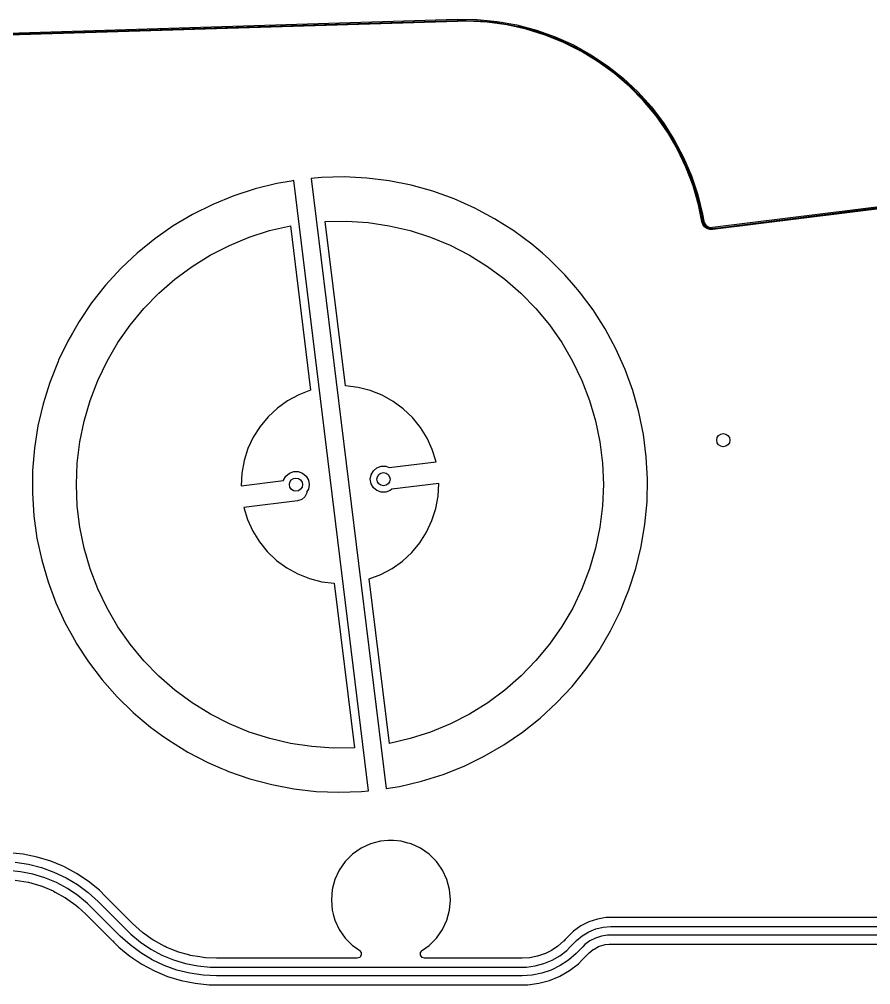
# Model space of a CAD drawing. Extents: x -114 to 114, y -62 to 23.
# Drawn here: x 73.77 to 93.16, y 0.79 to 22.76 of the extents above; entities that cross this region are included whole.
import ezdxf

# ---------------------------------------------------------------- set-up
doc = ezdxf.new("R2010")
doc.units = 0
doc.layers.add('BLACK', color=7, linetype='CONTINUOUS')

msp = doc.modelspace()

# ---------------------------------------------------------------- linework, layer by layer
at = {"layer": 'BLACK', "linetype": 'CONTINUOUS'}
for p, q in [((58.6789, 21.9966), (83.7452, 22.7629)), ((83.7467, 22.7129), (58.6804, 21.9466)), ((78.4613, 22.5758), (83.7449, 22.7373)), ((83.7449, 22.7373), (83.747, 22.7374)), ((83.7452, 22.7629), (84.2013, 22.758)), ((83.9728, 22.7198), (83.7467, 22.7129)), ((83.7467, 22.7129), (83.7467, 22.7129)), ((83.747, 22.7374), (83.9486, 22.7352)), ((83.9486, 22.7352), (84.2057, 22.7318)), ((84.4246, 22.6963), (83.9728, 22.7198)), ((84.2013, 22.758), (84.6555, 22.7155)), ((84.2057, 22.7318), (84.2096, 22.7316)), ((84.2096, 22.7316), (84.4408, 22.71)), ((84.8729, 22.6356), (84.4246, 22.6963)), ((84.4408, 22.71), (84.6719, 22.6865)), ((84.6555, 22.7155), (85.1046, 22.6356)), ((84.6719, 22.6865), (84.6755, 22.686)), ((84.6755, 22.686), (84.9067, 22.6449)), ((84.9067, 22.6449), (85.1324, 22.6018)), ((58.6799, 21.9711), (78.4613, 22.5758)), ((85.3147, 22.5381), (84.8729, 22.6356)), ((85.1046, 22.6356), (85.5456, 22.519)), ((85.1324, 22.6018), (85.1358, 22.601)), ((85.1358, 22.601), (85.2806, 22.5628)), ((85.2806, 22.5628), (85.3639, 22.5407)), ((85.7469, 22.4045), (85.3147, 22.5381)), ((85.3639, 22.5407), (85.4252, 22.5233)), ((85.4252, 22.5233), (85.5841, 22.4782)), ((85.5456, 22.519), (85.9755, 22.3665)), ((85.5841, 22.4782), (85.5871, 22.4773)), ((85.5871, 22.4773), (85.8096, 22.3983)), ((86.1667, 22.2357), (85.7469, 22.4045)), ((85.8096, 22.3983), (85.8106, 22.3979)), ((85.8106, 22.3979), (86.0236, 22.3167)), ((85.9755, 22.3665), (86.3913, 22.1789)), ((86.0236, 22.3167), (86.0263, 22.3156)), ((86.0263, 22.3156), (86.2197, 22.2283)), ((86.5711, 22.0328), (86.1667, 22.2357)), ((86.2197, 22.2283), (86.2418, 22.2184)), ((86.2418, 22.2184), (86.243, 22.2178)), ((86.243, 22.2178), (86.4478, 22.1184)), ((86.3913, 22.1789), (86.7902, 21.9577)), ((86.4478, 22.1184), (86.4501, 22.1172)), ((86.4501, 22.1172), (86.6571, 22.0024)), ((86.9574, 21.7973), (86.5711, 22.0328)), ((86.6571, 22.0024), (86.6584, 22.0017)), ((86.6584, 22.0017), (86.8536, 21.8847)), ((86.7902, 21.9577), (87.1696, 21.7044)), ((86.8536, 21.8847), (86.8555, 21.8835)), ((86.8555, 21.8835), (87.0524, 21.752)), ((87.3229, 21.5307), (86.9574, 21.7973)), ((87.0524, 21.752), (87.0539, 21.751)), ((87.0539, 21.751), (87.2379, 21.6175)), ((87.1696, 21.7044), (87.5267, 21.4206)), ((87.2379, 21.6175), (87.2396, 21.6162)), ((87.2396, 21.6162), (87.4249, 21.4689)), ((87.6652, 21.2349), (87.3229, 21.5307)), ((87.4249, 21.4689), (87.4266, 21.4676)), ((87.4266, 21.4676), (87.5982, 21.3185)), ((87.5267, 21.4206), (87.8592, 21.1083)), ((87.5982, 21.3185), (87.5996, 21.3172)), ((87.5996, 21.3172), (87.6686, 21.2525)), ((87.9819, 20.9118), (87.6652, 21.2349)), ((87.6686, 21.2525), (87.7721, 21.1552)), ((87.7721, 21.1552), (87.7739, 21.1535)), ((87.7739, 21.1535), (87.7916, 21.1351)), ((87.7916, 21.1351), (87.9318, 20.9899)), ((87.8592, 21.1083), (88.1649, 20.7697)), ((87.9318, 20.9899), (87.9329, 20.9887)), ((87.9329, 20.9887), (88.0914, 20.8131)), ((88.2709, 20.5637), (87.9819, 20.9118)), ((88.0914, 20.8131), (88.0931, 20.811)), ((88.0931, 20.811), (88.2362, 20.6341)), ((88.1649, 20.7697), (88.4415, 20.407)), ((88.2362, 20.6341), (88.2371, 20.633)), ((88.2371, 20.633), (88.3757, 20.4513)), ((88.5302, 20.193), (88.2709, 20.5637)), ((88.3757, 20.4513), (88.3804, 20.445)), ((88.3804, 20.445), (88.3822, 20.4427)), ((88.3822, 20.4427), (88.5094, 20.2536)), ((88.4415, 20.407), (88.6873, 20.0227)), ((88.5094, 20.2536), (88.51, 20.2526)), ((88.51, 20.2526), (88.6372, 20.0537)), ((88.758, 19.8021), (88.5302, 20.193)), ((88.6372, 20.0537), (88.6388, 20.051)), ((88.6388, 20.051), (88.7015, 19.9375)), ((88.6873, 20.0227), (88.9005, 19.6195)), ((88.7015, 19.9375), (88.7494, 19.8507)), ((88.7494, 19.8507), (88.8598, 19.642)), ((88.9528, 19.3938), (88.758, 19.8021)), ((88.8598, 19.642), (88.8613, 19.6389)), ((88.8613, 19.6389), (88.9543, 19.4288)), ((88.9005, 19.6195), (89.0798, 19.2)), ((89.5563, 18.0278), (103.431, 19.7596)), ((103.437, 19.7099), (89.5625, 17.9782)), ((89.6302, 18.0114), (103.433, 19.7341)), ((89.1133, 18.9708), (88.9528, 19.3938)), ((88.9543, 19.4288), (89.0466, 19.2129)), ((80.6569, 19.1626), (80.4181, 19.1396)), ((80.4181, 19.1396), (82.1237, 5.24901)), ((81.1702, 19.1743), (80.6569, 19.1626)), ((80.6569, 19.1626), (80.6569, 19.1626)), ((80.6569, 19.1626), (80.6569, 19.1626)), ((81.6829, 19.1483), (81.1702, 19.1743)), ((81.1702, 19.1743), (81.1702, 19.1743)), ((81.1702, 19.1743), (81.1702, 19.1743)), ((82.1923, 19.0848), (81.6829, 19.1483)), ((89.0466, 19.2129), (89.0479, 19.2094)), ((89.0479, 19.2094), (89.1229, 18.9897)), ((89.0798, 19.2), (89.2238, 18.7672)), ((79.1416, 18.9036), (78.6536, 18.7441)), ((79.6399, 19.0269), (79.1416, 18.9036)), ((79.9612, 19.0818), (79.6399, 19.0269)), ((80.021, 19.0921), (79.9612, 19.0818)), ((81.7269, 5.19818), (80.021, 19.0921)), ((82.6958, 18.9843), (82.1923, 19.0848)), ((82.1923, 19.0848), (82.1923, 19.0848)), ((82.1923, 19.0848), (82.1923, 19.0848)), ((82.1923, 19.0848), (82.1923, 19.0848)), ((82.6958, 18.9842), (82.6958, 18.9843)), ((82.6958, 18.9843), (82.6958, 18.9843)), ((83.1904, 18.8471), (82.6958, 18.9842)), ((89.2383, 18.536), (89.1133, 18.9708)), ((89.1229, 18.9897), (89.1962, 18.7694)), ((78.6536, 18.7441), (78.1786, 18.5493)), ((83.6738, 18.674), (83.1904, 18.8471)), ((83.1904, 18.8471), (83.1904, 18.8471)), ((89.1962, 18.7694), (89.1973, 18.7656)), ((89.1973, 18.7656), (89.2558, 18.528)), ((89.2238, 18.7672), (89.3316, 18.3241)), ((78.1786, 18.5493), (77.7192, 18.3202)), ((84.1431, 18.466), (83.6738, 18.674)), ((84.2288, 18.4203), (84.1431, 18.466)), ((84.1431, 18.466), (84.1431, 18.466)), ((84.1431, 18.466), (84.1431, 18.466)), ((89.2826, 18.3142), (89.2383, 18.536)), ((89.2558, 18.528), (89.2558, 18.528)), ((89.2558, 18.528), (89.2558, 18.5278)), ((89.2558, 18.5278), (89.3067, 18.3187)), ((77.7192, 18.3202), (77.2778, 18.0581)), ((77.7192, 18.3202), (77.7192, 18.3202)), ((84.596, 18.2242), (84.2288, 18.4203)), ((89.2827, 18.3142), (89.2826, 18.3142)), ((89.314, 18.1574), (89.2827, 18.3142)), ((89.2827, 18.3142), (89.2827, 18.3142)), ((89.3067, 18.3187), (89.3071, 18.3167)), ((89.3071, 18.3167), (89.324, 18.2324)), ((89.3316, 18.3241), (89.3317, 18.324)), ((89.3317, 18.324), (89.3631, 18.1672)), ((77.2778, 18.0581), (76.8567, 17.7644)), ((77.2778, 18.0581), (77.2778, 18.0581)), ((79.4709, 17.9524), (79.9458, 18.0633)), ((79.9458, 18.0633), (80.4055, 14.319)), ((80.7398, 18.1608), (81.2274, 18.168)), ((81.1996, 14.4165), (80.7398, 18.1608)), ((81.2274, 18.168), (81.714, 18.1356)), ((81.714, 18.1356), (82.1964, 18.0638)), ((82.1964, 18.0638), (82.6713, 17.9531)), ((85.0299, 17.9499), (84.596, 18.2242)), ((84.596, 18.2242), (84.596, 18.2242)), ((89.314, 18.1573), (89.314, 18.1574)), ((89.314, 18.1574), (89.314, 18.1574)), ((89.3369, 18.0942), (89.314, 18.1573)), ((89.324, 18.2324), (89.3203, 18.2004)), ((89.3203, 18.2004), (89.3323, 18.1753)), ((89.3323, 18.1753), (89.3401, 18.1521)), ((89.3773, 18.0406), (89.3369, 18.0942)), ((89.3401, 18.1521), (89.3456, 18.1249)), ((89.3456, 18.1249), (89.3456, 18.1249)), ((89.3456, 18.1249), (89.3456, 18.1249)), ((89.3456, 18.1249), (89.3511, 18.1163)), ((89.3511, 18.1163), (89.3867, 18.0611)), ((89.3631, 18.1672), (89.3631, 18.1671)), ((89.3631, 18.1671), (89.3696, 18.1347)), ((89.3696, 18.1347), (89.4055, 18.0789)), ((89.4318, 18.0014), (89.3773, 18.0406)), ((89.3867, 18.0611), (89.3867, 18.0611)), ((89.3867, 18.0611), (89.3867, 18.0611)), ((89.3867, 18.0611), (89.4483, 18.0167)), ((89.4055, 18.0789), (89.4592, 18.0402)), ((89.4592, 18.0402), (89.5234, 18.0238)), ((89.5234, 18.0238), (89.5563, 18.0278)), ((89.5563, 18.0278), (89.5563, 18.0278)), ((89.5563, 18.0278), (89.5563, 18.0278)), ((78.5559, 17.6168), (79.0066, 17.8032)), ((79.0066, 17.8032), (79.4709, 17.9524)), ((82.6713, 17.9531), (83.1357, 17.8041)), ((83.1357, 17.8041), (83.5864, 17.6179)), ((85.4426, 17.6445), (85.0299, 17.9499)), ((89.4954, 17.9799), (89.4318, 18.0014)), ((89.4483, 18.0167), (89.5218, 17.9979)), ((89.5625, 17.9782), (89.4954, 17.9799)), ((89.5218, 17.9979), (89.5493, 18.0013)), ((89.5493, 18.0013), (89.5737, 18.0012)), ((89.5625, 17.9782), (89.5625, 17.9782)), ((89.5737, 18.0012), (89.6007, 17.9978)), ((89.6007, 17.9978), (89.6209, 18.0097)), ((89.6209, 18.0097), (89.6302, 18.0114)), ((76.8567, 17.7644), (76.4583, 17.4407)), ((78.1219, 17.3945), (78.5559, 17.6168)), ((83.5864, 17.6179), (84.0206, 17.3958)), ((85.6848, 17.4362), (85.4426, 17.6445)), ((85.4426, 17.6445), (85.4426, 17.6445)), ((85.4426, 17.6445), (85.4426, 17.6445)), ((76.4583, 17.4407), (76.3494, 17.338)), ((77.7074, 17.1376), (78.1219, 17.3945)), ((84.0206, 17.3958), (84.4352, 17.1391)), ((85.8318, 17.3098), (85.6848, 17.4362)), ((76.3494, 17.338), (76.0847, 17.0886)), ((86.1954, 16.9474), (85.8318, 17.3098)), ((85.8318, 17.3098), (85.8318, 17.3098)), ((76.0847, 17.0885), (75.7379, 16.7101)), ((76.0847, 17.0886), (76.0847, 17.0886)), ((76.0847, 17.0886), (76.0847, 17.0886)), ((76.0847, 17.0886), (76.0847, 17.0885)), ((77.315, 16.8479), (77.7074, 17.1376)), ((84.4352, 17.1391), (84.8277, 16.8496)), ((86.4028, 16.708), (86.1954, 16.9474)), ((86.1954, 16.9474), (86.1954, 16.9474)), ((75.7379, 16.7101), (75.4197, 16.3072)), ((75.7379, 16.7101), (75.7379, 16.7101)), ((76.9476, 16.5273), (77.315, 16.8479)), ((84.8277, 16.8496), (85.1953, 16.5291)), ((86.5316, 16.5593), (86.4028, 16.708)), ((76.6073, 16.1779), (76.9476, 16.5273)), ((85.1953, 16.5291), (85.5357, 16.1799)), ((86.8384, 16.1477), (86.5316, 16.5593)), ((75.4197, 16.3072), (75.1319, 15.8821)), ((75.4197, 16.3072), (75.4197, 16.3072)), ((76.2966, 15.8021), (76.6073, 16.1779)), ((85.5357, 16.1799), (85.8466, 15.8042)), ((87.1142, 15.7148), (86.8384, 16.1477)), ((75.1319, 15.8821), (74.9807, 15.6192)), ((74.9807, 15.6192), (74.876, 15.437)), ((76.0174, 15.4022), (76.2966, 15.8021)), ((85.8466, 15.8042), (86.1259, 15.4045)), ((87.3576, 15.2628), (87.1142, 15.7148)), ((74.876, 15.437), (74.666, 15.0008)), ((75.7716, 14.981), (76.0174, 15.4022)), ((86.1259, 15.4045), (86.3719, 14.9834)), ((87.5672, 14.7941), (87.3576, 15.2628)), ((74.6533, 14.9744), (74.4652, 14.4968)), ((74.666, 15.0008), (74.6533, 14.9744)), ((75.5608, 14.5413), (75.7716, 14.981)), ((86.3719, 14.9834), (86.5829, 14.5437)), ((87.742, 14.3114), (87.5672, 14.7941)), ((75.3864, 14.0858), (75.5608, 14.5413)), ((86.5829, 14.5437), (86.7575, 14.0883)), ((74.4652, 14.4968), (74.3125, 14.0067)), ((74.4652, 14.4968), (74.4652, 14.4968)), ((80.4055, 14.319), (80.1365, 14.2162)), ((81.4854, 14.3818), (81.1996, 14.4165)), ((81.7645, 14.3109), (81.4854, 14.3818)), ((82.0323, 14.205), (81.7645, 14.3109)), ((87.8809, 13.8172), (87.742, 14.3114)), ((75.2496, 13.6177), (75.3864, 14.0858)), ((79.8828, 14.0799), (79.6487, 13.9123)), ((80.1365, 14.2162), (79.8828, 14.0799)), ((82.2844, 14.0657), (82.0323, 14.205)), ((86.7575, 14.0883), (86.8945, 13.6203)), ((74.3125, 14.0067), (74.2697, 13.8228)), ((74.3125, 14.0067), (74.3125, 14.0067)), ((74.3125, 14.0067), (74.3125, 14.0067)), ((74.3125, 14.0067), (74.3125, 14.0067)), ((79.6487, 13.9123), (79.4378, 13.7162)), ((82.5166, 13.8954), (82.2844, 14.0657)), ((82.7251, 13.6968), (82.5166, 13.8954)), ((74.2697, 13.8228), (74.1962, 13.5066)), ((79.4378, 13.7162), (79.2537, 13.4948)), ((82.9066, 13.4732), (82.7251, 13.6968)), ((87.9832, 13.3141), (87.8809, 13.8172)), ((74.1962, 13.5066), (74.1168, 12.9995)), ((75.1513, 13.1401), (75.2496, 13.6177)), ((79.2537, 13.4948), (79.0994, 13.2516)), ((83.058, 13.2283), (82.9066, 13.4732)), ((86.8945, 13.6203), (86.993, 13.1427)), ((79.0994, 13.2516), (78.9774, 12.9908)), ((83.1769, 12.966), (83.058, 13.2283)), ((88.0485, 12.8049), (87.9832, 13.3141)), ((74.1167, 12.9995), (74.0747, 12.4878)), ((74.1168, 12.9995), (74.1167, 12.9995)), ((75.0921, 12.656), (75.1513, 13.1401)), ((78.9774, 12.9908), (78.8897, 12.7165)), ((86.993, 13.1427), (87.0525, 12.6586)), ((83.2613, 12.6907), (83.1769, 12.966)), ((88.0762, 12.2923), (88.0485, 12.8049)), ((75.0724, 12.1687), (75.0921, 12.656)), ((78.8897, 12.7165), (78.8378, 12.4332)), ((81.8351, 12.4848), (81.9149, 12.5517)), ((81.9149, 12.5517), (82.0128, 12.5874)), ((82.0128, 12.5874), (82.117, 12.5874)), ((82.117, 12.5874), (82.1934, 12.5596)), ((82.1934, 12.5596), (83.2613, 12.6907)), ((87.0525, 12.6586), (87.0724, 12.1714)), ((74.0747, 12.4878), (74.0702, 11.9745)), ((74.0747, 12.4878), (74.0747, 12.4878)), ((78.8378, 12.4332), (78.8225, 12.1457)), ((79.7905, 12.2727), (79.8426, 12.3629)), ((79.8426, 12.3629), (79.9224, 12.4299)), ((79.9224, 12.4299), (80.0203, 12.4655)), ((80.0203, 12.4655), (80.1245, 12.4655)), ((80.1245, 12.4655), (80.2224, 12.4299)), ((80.2224, 12.4299), (80.3022, 12.3629)), ((80.3022, 12.3629), (80.3543, 12.2727)), ((81.7649, 12.2919), (81.783, 12.3945)), ((81.783, 12.3945), (81.8351, 12.4848)), ((75.0923, 11.6815), (75.0724, 12.1687)), ((78.8225, 12.1457), (79.789, 12.2644)), ((79.789, 12.2644), (79.7905, 12.2727)), ((80.3543, 12.2727), (80.3724, 12.17)), ((80.3724, 12.17), (80.3543, 12.0674)), ((81.783, 12.1893), (81.7649, 12.2919)), ((81.8351, 12.0991), (81.783, 12.1893)), ((81.9149, 12.0321), (81.8351, 12.0991)), ((83.3222, 12.1944), (82.2517, 12.063)), ((83.3069, 11.9069), (83.3222, 12.1944)), ((87.0724, 12.1714), (87.0527, 11.6841)), ((88.0664, 11.779), (88.0762, 12.2923)), ((74.0702, 11.9745), (74.1033, 11.4622)), ((74.0702, 11.9745), (74.0702, 11.9745)), ((80.2768, 11.8943), (80.2029, 11.8306)), ((80.3207, 11.9814), (80.2768, 11.8943)), ((80.3231, 12.0135), (80.3207, 11.9814)), ((80.3543, 12.0674), (80.3231, 12.0135)), ((82.0128, 11.9965), (81.9149, 12.0321)), ((82.117, 11.9965), (82.0128, 11.9965)), ((82.2149, 12.0321), (82.117, 11.9965)), ((82.2517, 12.063), (82.2149, 12.0321)), ((83.255, 11.6236), (83.3069, 11.9069)), ((75.1517, 11.1974), (75.0923, 11.6815)), ((80.1103, 11.8), (78.8834, 11.6494)), ((78.8834, 11.6494), (78.9679, 11.3741)), ((80.2029, 11.8306), (80.1103, 11.8)), ((87.0527, 11.6841), (86.9934, 11.2)), ((88.0189, 11.2678), (88.0664, 11.779)), ((74.1033, 11.4622), (74.1033, 11.4621)), ((74.1033, 11.4621), (74.1739, 10.9537)), ((83.1673, 11.3493), (83.255, 11.6236)), ((78.9679, 11.3741), (79.0868, 11.1118)), ((83.0454, 11.0885), (83.1673, 11.3493)), ((87.9342, 10.7615), (88.0189, 11.2678)), ((75.2503, 10.7198), (75.1517, 11.1974)), ((79.0868, 11.1118), (79.2382, 10.8669)), ((82.8911, 10.8453), (83.0454, 11.0885)), ((86.9934, 11.2), (86.8951, 10.7224)), ((74.1739, 10.9537), (74.1739, 10.9537)), ((74.1739, 10.9537), (74.1739, 10.9537)), ((74.1739, 10.9537), (74.2815, 10.4517)), ((79.2382, 10.8669), (79.4197, 10.6433)), ((82.707, 10.6239), (82.8911, 10.8453)), ((75.3873, 10.2518), (75.2503, 10.7198)), ((79.4197, 10.6433), (79.6282, 10.4447)), ((82.4961, 10.4278), (82.707, 10.6239)), ((86.8951, 10.7224), (86.7583, 10.2543)), ((87.8126, 10.2628), (87.9342, 10.7615)), ((74.2815, 10.4517), (74.4256, 9.95896)), ((79.6282, 10.4447), (79.8604, 10.2744)), ((82.2619, 10.2602), (82.4961, 10.4278)), ((75.5619, 9.79641), (75.3873, 10.2518)), ((79.8604, 10.2744), (80.1124, 10.1351)), ((80.1124, 10.1351), (80.3802, 10.0292)), ((81.7392, 10.0211), (82.0082, 10.1239)), ((82.0082, 10.1239), (82.2619, 10.2602)), ((86.7583, 10.2543), (86.5839, 9.79884)), ((87.6548, 9.77423), (87.8126, 10.2628)), ((74.4256, 9.95896), (74.6054, 9.4781)), ((80.3802, 10.0292), (80.6593, 9.95829)), ((80.6593, 9.95829), (80.9452, 9.92365)), ((80.9452, 9.92365), (81.4049, 6.17927)), ((82.199, 6.27677), (81.7392, 10.0211)), ((75.7728, 9.35673), (75.5619, 9.79641)), ((86.5839, 9.79884), (86.3732, 9.35907)), ((87.5715, 9.56908), (87.6548, 9.77423)), ((74.6054, 9.4781), (74.6054, 9.47809)), ((74.6054, 9.47809), (74.6054, 9.47809)), ((74.6054, 9.47809), (74.8199, 9.01171)), ((87.4617, 9.29858), (87.5715, 9.56908)), ((76.0188, 8.93563), (75.7728, 9.35673)), ((86.3732, 9.35907), (86.1274, 8.93786)), ((87.2342, 8.83835), (87.4617, 9.29858)), ((74.8199, 9.01171), (74.8199, 9.0117)), ((74.8199, 9.0117), (74.944, 8.78698)), ((76.2982, 8.53591), (76.0188, 8.93563)), ((86.1274, 8.93786), (85.8482, 8.53801)), ((86.9737, 8.39601), (87.2342, 8.83835)), ((74.944, 8.78698), (75.0654, 8.56703)), ((75.0654, 8.56703), (75.068, 8.56225)), ((75.068, 8.56225), (75.068, 8.56225)), ((75.068, 8.56225), (75.3305, 8.15962)), ((76.6091, 8.16019), (76.2982, 8.53591)), ((85.8482, 8.53801), (85.5374, 8.16216)), ((86.6814, 7.97395), (86.9737, 8.39601)), ((75.3305, 8.15962), (75.3484, 8.1322)), ((75.3484, 8.1322), (75.6595, 7.72382)), ((76.9495, 7.81096), (76.6091, 8.16019)), ((85.5374, 8.16216), (85.1972, 7.81278)), ((86.359, 7.57442), (86.6814, 7.97395)), ((75.6595, 7.72382), (75.9996, 7.33933)), ((77.3171, 7.49053), (76.9495, 7.81096)), ((85.1972, 7.81278), (84.8297, 7.49219)), ((77.7095, 7.20101), (77.3171, 7.49053)), ((84.8297, 7.49219), (84.4374, 7.2025)), ((86.0083, 7.19957), (86.359, 7.57442)), ((75.9996, 7.33933), (76.367, 6.98078)), ((78.1242, 6.94432), (77.7095, 7.20101)), ((84.4374, 7.2025), (84.0229, 6.94562)), ((85.631, 6.85143), (86.0083, 7.19957)), ((76.367, 6.98078), (76.4711, 6.89318)), ((76.4711, 6.89318), (76.7597, 6.65012)), ((78.5583, 6.72216), (78.1242, 6.94432)), ((84.0229, 6.94562), (83.5888, 6.72326)), ((85.2292, 6.53184), (85.631, 6.85143)), ((76.7597, 6.65012), (76.7597, 6.6501)), ((76.7597, 6.6501), (77.0114, 6.46791)), ((79.0091, 6.53598), (78.5583, 6.72216)), ((83.5888, 6.72326), (83.1382, 6.53689)), ((77.0114, 6.46791), (77.1753, 6.3493)), ((79.4734, 6.38702), (79.0091, 6.53598)), ((79.9484, 6.27627), (79.4734, 6.38702)), ((82.6739, 6.38773), (82.199, 6.27677)), ((83.1382, 6.53689), (82.6739, 6.38773)), ((84.8051, 6.24255), (85.2292, 6.53184)), ((77.1753, 6.3493), (77.1756, 6.34908)), ((77.1756, 6.34908), (77.6123, 6.07933)), ((80.4307, 6.20446), (79.9484, 6.27627)), ((80.9173, 6.17205), (80.4307, 6.20446)), ((81.4049, 6.17927), (80.9173, 6.17205)), ((84.361, 5.98509), (84.8051, 6.24255)), ((77.6123, 6.07933), (77.6124, 6.07932)), ((77.6124, 6.07932), (77.6124, 6.07932)), ((77.6124, 6.07932), (78.0677, 5.84227)), ((84.191, 5.90254), (84.361, 5.98508)), ((84.361, 5.98508), (84.361, 5.98509)), ((84.361, 5.98508), (84.361, 5.98508)), ((78.0677, 5.84227), (78.3636, 5.71486)), ((78.3636, 5.71486), (78.4784, 5.66542)), ((83.4222, 5.57103), (83.8992, 5.76084)), ((83.8992, 5.76084), (84.191, 5.90254)), ((78.4784, 5.66542), (78.5392, 5.63921)), ((78.5392, 5.63921), (79.0243, 5.47123)), ((82.9326, 5.41665), (83.4222, 5.57103)), ((79.0243, 5.47123), (79.0243, 5.47122)), ((79.0243, 5.47122), (79.0243, 5.47122)), ((79.0243, 5.47122), (79.5204, 5.33922)), ((79.5204, 5.33922), (79.5204, 5.33922)), ((79.5204, 5.33922), (79.5205, 5.33922)), ((79.5205, 5.33922), (80.0249, 5.24391)), ((82.1237, 5.24901), (82.433, 5.29855)), ((82.433, 5.29855), (82.9326, 5.41665)), ((80.0249, 5.24391), (80.535, 5.18579)), ((80.535, 5.18579), (81.0479, 5.16519)), ((81.0479, 5.16519), (81.561, 5.18221)), ((81.561, 5.18221), (81.7269, 5.19818)), ((81.7695, 3.98995), (81.5554, 3.89009)), ((81.9978, 4.05111), (81.7695, 3.98995)), ((82.1742, 4.06655), (81.9978, 4.05111)), ((82.2921, 4.06655), (82.1742, 4.06655)), ((82.1742, 4.06655), (82.1742, 4.06655)), ((82.2922, 4.06655), (82.2921, 4.06655)), ((82.4686, 4.05111), (82.2922, 4.06655)), ((82.6208, 4.01034), (82.4686, 4.05111)), ((82.4686, 4.05111), (82.4686, 4.05111)), ((82.4686, 4.05111), (82.4686, 4.05111)), ((82.6969, 3.98995), (82.6208, 4.01034)), ((82.911, 3.89009), (82.6968, 3.98995)), ((82.6968, 3.98995), (82.6969, 3.98995)), ((73.8601, 3.75426), (73.5374, 3.78604)), ((74.1782, 3.691), (73.8601, 3.75426)), ((81.3618, 3.75455), (81.1947, 3.58744)), ((81.5554, 3.89009), (81.3618, 3.75455)), ((81.5554, 3.89009), (81.5554, 3.89009)), ((83.1046, 3.75455), (82.911, 3.89009)), ((82.911, 3.89009), (82.911, 3.89009)), ((83.1046, 3.75454), (83.1046, 3.75455)), ((83.1046, 3.75455), (83.1046, 3.75455)), ((83.2717, 3.58745), (83.1046, 3.75454)), ((73.6791, 3.57062), (73.9801, 3.52598)), ((73.9801, 3.52598), (74.2752, 3.45207)), ((74.4885, 3.59687), (74.1782, 3.691)), ((74.1782, 3.691), (74.1782, 3.691)), ((74.749, 3.48897), (74.4885, 3.59687)), ((74.4885, 3.59687), (74.4885, 3.59687)), ((81.1947, 3.58744), (81.0591, 3.39388)), ((83.3771, 3.43688), (83.2717, 3.58745)), ((73.8013, 3.35762), (73.5178, 3.38554)), ((74.0808, 3.30203), (73.8013, 3.35762)), ((74.3535, 3.21932), (74.0808, 3.30203)), ((74.2752, 3.45207), (74.5616, 3.34958)), ((74.5616, 3.34958), (74.8366, 3.21951)), ((74.7881, 3.47277), (74.749, 3.48897)), ((74.7882, 3.47277), (74.7881, 3.47277)), ((74.7881, 3.47277), (74.7881, 3.47277)), ((75.0741, 3.31991), (74.7882, 3.47277)), ((75.3438, 3.13975), (75.0741, 3.31991)), ((81.0591, 3.39388), (80.9593, 3.17971)), ((83.4072, 3.39387), (83.3771, 3.43688)), ((83.5065, 3.18097), (83.4072, 3.39387)), ((83.4072, 3.39387), (83.4072, 3.39387)), ((73.6803, 3.16761), (73.9732, 3.11783)), ((73.9732, 3.11783), (73.9787, 3.1166)), ((73.9787, 3.1166), (74.2642, 3.03434)), ((74.6167, 3.11029), (74.3535, 3.21932)), ((74.868, 2.97597), (74.6167, 3.11029)), ((74.8366, 3.21951), (75.0976, 3.06311)), ((75.3438, 3.13974), (75.3438, 3.13975)), ((75.3438, 3.13975), (75.3438, 3.13975)), ((75.5945, 2.93402), (75.3438, 3.13974)), ((80.9593, 3.17971), (80.8981, 2.95145)), ((83.5071, 3.17971), (83.5065, 3.18097)), ((83.5682, 2.95146), (83.5071, 3.17971)), ((74.2642, 3.03434), (74.2694, 3.0325)), ((74.2694, 3.0325), (74.544, 2.91878)), ((74.544, 2.91878), (74.549, 2.91637)), ((74.549, 2.91637), (74.5903, 2.89356)), ((74.5903, 2.89356), (74.8091, 2.77263)), ((75.1049, 2.81767), (74.868, 2.97597)), ((75.0976, 3.06311), (75.3419, 2.88189)), ((75.3419, 2.88189), (75.5673, 2.67759)), ((75.7381, 2.79041), (75.5945, 2.93402)), ((75.5945, 2.93402), (75.5945, 2.93402)), ((80.8981, 2.95145), (80.8775, 2.71605)), ((83.5682, 2.95145), (83.5682, 2.95146)), ((83.5888, 2.71605), (83.5682, 2.95145)), ((83.5682, 2.95145), (83.5682, 2.95145)), ((74.8091, 2.77263), (74.8138, 2.76968)), ((74.8138, 2.76968), (74.8277, 2.7598)), ((74.8277, 2.7598), (75.0561, 2.59772)), ((75.3252, 2.63691), (75.1049, 2.81767)), ((75.5673, 2.67759), (75.5673, 2.67757)), ((75.5673, 2.67757), (75.5673, 2.67757)), ((75.5673, 2.67757), (76.21, 2.03493)), ((75.7381, 2.79034), (75.7381, 2.79041)), ((75.7427, 2.7857), (75.7381, 2.79034)), ((75.7427, 2.78569), (75.7427, 2.7857)), ((76.3512, 2.17728), (75.7427, 2.78569)), ((80.8775, 2.71605), (80.8775, 2.71604)), ((80.8775, 2.71604), (80.8981, 2.48065)), ((83.5683, 2.48163), (83.5888, 2.71604)), ((83.5888, 2.71604), (83.5888, 2.71605)), ((75.0561, 2.59772), (75.0605, 2.59426)), ((75.0605, 2.59426), (75.1114, 2.54877)), ((75.1114, 2.54877), (75.2828, 2.39562)), ((75.4259, 2.53622), (75.3252, 2.63691)), ((75.4259, 2.53615), (75.4259, 2.53622)), ((76.0685, 1.89351), (75.4259, 2.53615)), ((80.8981, 2.48065), (80.8981, 2.48064)), ((80.8981, 2.48064), (80.8981, 2.48064)), ((80.8981, 2.48064), (80.9214, 2.39371)), ((83.5071, 2.25238), (83.5682, 2.48064)), ((83.5682, 2.48064), (83.5683, 2.48163)), ((75.2828, 2.39562), (75.2848, 2.39371)), ((75.2848, 2.39371), (75.5966, 2.08187)), ((80.9214, 2.39371), (80.9593, 2.25238)), ((80.9593, 2.25238), (81.0591, 2.03823)), ((83.4072, 2.03822), (83.5071, 2.25238)), ((86.74, 2.21577), (86.5576, 2.12283)), ((86.9347, 2.27903), (86.74, 2.21577)), ((86.74, 2.21577), (86.74, 2.21577)), ((87.0513, 2.2975), (86.9347, 2.27903)), ((86.9347, 2.27903), (86.9347, 2.27903)), ((86.9347, 2.27903), (86.9347, 2.27903)), ((87.1369, 2.31106), (87.0513, 2.2975)), ((87.2802, 2.31106), (87.1369, 2.31106)), ((87.2802, 2.31104), (87.2802, 2.31106)), ((87.2948, 2.31104), (87.2802, 2.31104)), ((107.664, 2.31104), (87.2948, 2.31104)), ((87.2948, 2.31104), (87.2948, 2.31104)), ((75.5966, 2.08187), (75.8931, 1.78539)), ((76.21, 2.03493), (76.21, 2.03493)), ((76.21, 2.03493), (76.21, 2.03493)), ((76.21, 2.03493), (76.21, 2.03493)), ((76.21, 2.03493), (76.21, 2.03484)), ((76.21, 2.03484), (76.3107, 1.93417)), ((76.3532, 2.17537), (76.3512, 2.17728)), ((76.5754, 1.97682), (76.3532, 2.17537)), ((81.0591, 2.03823), (81.0591, 2.03822)), ((81.0591, 2.03822), (81.1927, 1.84751)), ((83.2717, 1.84465), (83.4072, 2.03822)), ((86.392, 2.0025), (86.3323, 1.94277)), ((86.5576, 2.12283), (86.392, 2.0025)), ((86.5926, 1.90046), (86.7398, 1.99065)), ((86.7398, 1.99065), (86.8993, 2.05671)), ((86.8993, 2.05671), (87.0671, 2.09701)), ((87.0671, 2.09701), (87.2392, 2.11056)), ((87.2392, 2.11056), (87.2392, 2.11054)), ((87.2392, 2.11054), (87.2392, 2.11054)), ((87.2392, 2.11054), (107.688, 2.11054)), ((75.8931, 1.78539), (75.8931, 1.78539)), ((75.8931, 1.78539), (75.8982, 1.7803)), ((75.8982, 1.7803), (75.8982, 1.78021)), ((75.8982, 1.78021), (75.9267, 1.75171)), ((76.0685, 1.89349), (76.0685, 1.89351)), ((76.0685, 1.89351), (76.0685, 1.89351)), ((76.2939, 1.68919), (76.0685, 1.89349)), ((76.3107, 1.93417), (76.5309, 1.75341)), ((76.5797, 1.97336), (76.5754, 1.97682)), ((76.8221, 1.8014), (76.5797, 1.97336)), ((76.8268, 1.79845), (76.8221, 1.8014)), ((77.0868, 1.65471), (76.8268, 1.79845)), ((81.1927, 1.84751), (81.1947, 1.84465)), ((81.1947, 1.84465), (81.3618, 1.67755)), ((83.1046, 1.67755), (83.2717, 1.84465)), ((86.1662, 1.77682), (86.0382, 1.66463)), ((86.1685, 1.77903), (86.1662, 1.77682)), ((86.2033, 1.81383), (86.1685, 1.77903)), ((86.3323, 1.94277), (86.2033, 1.81384)), ((86.2033, 1.81384), (86.2033, 1.81383)), ((86.3092, 1.63612), (86.4614, 1.78836)), ((86.4614, 1.78836), (86.5926, 1.90046)), ((86.4614, 1.78836), (86.4614, 1.78836)), ((86.7675, 1.7803), (86.6529, 1.69703)), ((86.8937, 1.84461), (86.7675, 1.7803)), ((87.0285, 1.88839), (86.8937, 1.84461)), ((87.1684, 1.91056), (87.0285, 1.88839)), ((87.2392, 1.91056), (87.1684, 1.91056)), ((87.2392, 1.91054), (87.2392, 1.91056)), ((107.646, 1.91054), (87.2392, 1.91054)), ((87.2392, 1.91054), (87.2392, 1.91054)), ((75.9267, 1.75171), (75.9267, 1.75171)), ((75.9267, 1.75171), (76.0414, 1.63706)), ((76.0414, 1.63706), (76.2921, 1.43134)), ((76.5383, 1.50797), (76.2939, 1.68919)), ((76.5309, 1.75341), (76.7679, 1.59511)), ((76.7679, 1.59511), (77.0192, 1.4608)), ((77.0919, 1.6523), (77.0868, 1.65471)), ((77.1176, 1.64163), (77.0919, 1.6523)), ((77.3581, 1.54201), (77.1176, 1.64163)), ((77.3664, 1.53858), (77.3581, 1.54201)), ((77.3716, 1.53675), (77.3664, 1.53858)), ((81.3618, 1.67755), (81.3618, 1.67755)), ((81.3618, 1.67755), (81.3618, 1.67755)), ((81.3618, 1.67755), (81.3987, 1.65173)), ((81.3987, 1.65173), (81.5005, 1.58045)), ((81.5005, 1.58045), (81.5209, 1.56614)), ((81.5209, 1.56614), (81.5577, 1.51727)), ((82.9081, 1.51563), (82.9441, 1.56513)), ((82.9441, 1.56513), (82.9455, 1.56614)), ((82.9455, 1.56614), (82.9568, 1.57405)), ((82.9568, 1.57405), (83.1046, 1.67755)), ((85.8874, 1.56383), (85.7363, 1.48929)), ((85.893, 1.56707), (85.8874, 1.56383)), ((86.0331, 1.66069), (85.893, 1.56707)), ((86.0382, 1.66463), (86.0331, 1.66069)), ((86.0779, 1.44204), (86.2379, 1.56481)), ((86.2379, 1.56481), (86.3092, 1.63611)), ((86.3092, 1.63611), (86.3092, 1.63612)), ((86.3092, 1.63611), (86.3092, 1.63611)), ((86.6028, 1.64694), (86.4506, 1.49469)), ((86.6529, 1.69703), (86.6028, 1.64694)), ((86.6028, 1.64694), (86.6028, 1.64694)), ((86.6028, 1.64694), (86.6028, 1.64694)), ((86.7465, 1.5067), (86.8431, 1.58598)), ((86.8431, 1.58598), (86.8592, 1.59675)), ((86.8592, 1.59675), (86.9629, 1.65221)), ((86.9629, 1.65221), (86.9809, 1.65963)), ((86.9809, 1.65963), (87.0934, 1.69379)), ((87.0934, 1.69379), (87.1124, 1.69757)), ((87.1124, 1.69757), (87.2039, 1.70658)), ((87.2039, 1.70658), (87.2367, 1.7098)), ((87.2367, 1.7098), (87.2415, 1.71004)), ((87.2415, 1.71004), (87.2868, 1.71004)), ((87.2868, 1.71004), (101.08, 1.71004)), ((76.2921, 1.43134), (76.5617, 1.25117)), ((76.7992, 1.35157), (76.5383, 1.50797)), ((77.0742, 1.2215), (76.7992, 1.35157)), ((77.0192, 1.4608), (77.2824, 1.35176)), ((77.2824, 1.35176), (77.5551, 1.26905)), ((77.6572, 1.45449), (77.3716, 1.53675)), ((77.6626, 1.45325), (77.6572, 1.45449)), ((77.88, 1.41632), (77.6626, 1.45325)), ((77.9556, 1.40348), (77.88, 1.41632)), ((77.9611, 1.40286), (77.9556, 1.40348)), ((78.0089, 1.40017), (77.9611, 1.40286)), ((78.2592, 1.38612), (78.0089, 1.40017)), ((78.2619, 1.38604), (78.2592, 1.38612)), ((78.3161, 1.38604), (78.2619, 1.38604)), ((81.4641, 1.38604), (78.3161, 1.38604)), ((78.3161, 1.38604), (78.3161, 1.38604)), ((81.4658, 1.38606), (81.4641, 1.38604)), ((81.5237, 1.40598), (81.4658, 1.38606)), ((81.5588, 1.4561), (81.5237, 1.40598)), ((81.5577, 1.51727), (81.5588, 1.4561)), ((82.9081, 1.45445), (82.9081, 1.51563)), ((82.9441, 1.40495), (82.9081, 1.45445)), ((83.0023, 1.38604), (82.9441, 1.40495)), ((85.2204, 1.38604), (83.0023, 1.38604)), ((85.2236, 1.38615), (85.2204, 1.38604)), ((85.3928, 1.39724), (85.2236, 1.38615)), ((85.3992, 1.39809), (85.3928, 1.39724)), ((85.5644, 1.43096), (85.3992, 1.39809)), ((85.5707, 1.43264), (85.5644, 1.43096)), ((85.7303, 1.48681), (85.5707, 1.43264)), ((85.7169, 1.26403), (85.9032, 1.34121)), ((85.7363, 1.48929), (85.7303, 1.48681)), ((85.9032, 1.34121), (86.0779, 1.44204)), ((86.2796, 1.34476), (86.0906, 1.21842)), ((86.4506, 1.49469), (86.2796, 1.34476)), ((86.4506, 1.49469), (86.4506, 1.49469)), ((86.5025, 1.26306), (86.5924, 1.35293)), ((86.5924, 1.35293), (86.5985, 1.35909)), ((86.5985, 1.35909), (86.7028, 1.46336)), ((86.7028, 1.46337), (86.7109, 1.47151)), ((86.7028, 1.46336), (86.7028, 1.46337)), ((86.7109, 1.47151), (86.7354, 1.49596)), ((86.7109, 1.47151), (86.7109, 1.47151)), ((86.7354, 1.49596), (86.7429, 1.50344)), ((86.7429, 1.50344), (86.7465, 1.5067)), ((76.5617, 1.25117), (76.8477, 1.09831)), ((77.3607, 1.11902), (77.0742, 1.2215)), ((77.6558, 1.0451), (77.3607, 1.11902)), ((77.5551, 1.26905), (77.8345, 1.21347)), ((77.8345, 1.21347), (78.1181, 1.18554)), ((78.1181, 1.18554), (78.2606, 1.18554)), ((78.2606, 1.18554), (78.2606, 1.18554)), ((78.2606, 1.18554), (85.2214, 1.18554)), ((85.2214, 1.18554), (85.2215, 1.1855)), ((85.2215, 1.1855), (85.3222, 1.1855)), ((85.3222, 1.1855), (85.5221, 1.21183)), ((85.5221, 1.21183), (85.7169, 1.26403)), ((85.8866, 1.11784), (85.6713, 1.04475)), ((86.0906, 1.21842), (85.8866, 1.11784)), ((86.0808, 0.981245), (86.3009, 1.10833)), ((86.3009, 1.10833), (86.5025, 1.26306)), ((76.8477, 1.09831), (76.8477, 1.09831)), ((76.8477, 1.09831), (76.8477, 1.09831)), ((76.8477, 1.09831), (77.1473, 0.974214)), ((77.1473, 0.974214), (77.1473, 0.974213)), ((77.1473, 0.974213), (77.4576, 0.880084)), ((77.4576, 0.880084), (77.4576, 0.880084)), ((77.4576, 0.880084), (77.4576, 0.880083)), ((77.4576, 0.880083), (77.7757, 0.816822)), ((77.9567, 1.00046), (77.6558, 1.0451)), ((78.2606, 0.985543), (77.9567, 1.00046)), ((78.2606, 0.985542), (78.2606, 0.985543)), ((85.2214, 0.985542), (78.2606, 0.985542)), ((78.2606, 0.985542), (78.2606, 0.985542)), ((85.4483, 1.00038), (85.2214, 0.9855)), ((85.2214, 0.985542), (85.2214, 0.985543)), ((85.2214, 0.985543), (85.2214, 0.985542)), ((85.2214, 0.9855), (85.2214, 0.985542)), ((85.6713, 1.04475), (85.4483, 1.00038)), ((85.6004, 0.818185), (85.8459, 0.883975)), ((85.8459, 0.883975), (86.0638, 0.974213)), ((86.0638, 0.974213), (86.0807, 0.981241)), ((86.0807, 0.981242), (86.0808, 0.981245)), ((86.0807, 0.981241), (86.0807, 0.981242)), ((77.7757, 0.816822), (78.0984, 0.78504)), ((78.0984, 0.78504), (78.2606, 0.785042)), ((78.2606, 0.785042), (78.3082, 0.785042)), ((78.3082, 0.785042), (85.1738, 0.785042)), ((85.1738, 0.785042), (85.1738, 0.785041)), ((85.1738, 0.785041), (85.1803, 0.785042)), ((85.1803, 0.785042), (85.1805, 0.785)), ((85.1805, 0.785), (85.2214, 0.785001)), ((85.2214, 0.785), (85.3485, 0.785004)), ((85.2214, 0.785001), (85.2214, 0.785)), ((85.3485, 0.785004), (85.6004, 0.818185))]:
    msp.add_line(p, q, dxfattribs=at)
at = {"layer": 'BLACK'}
for centre in [(89.8034, 13.1805), (80.0724, 12.17), (82.0649, 12.2919)]:
    msp.add_circle(centre, 0.15, dxfattribs=at)

doc.saveas('drawing.dxf')
